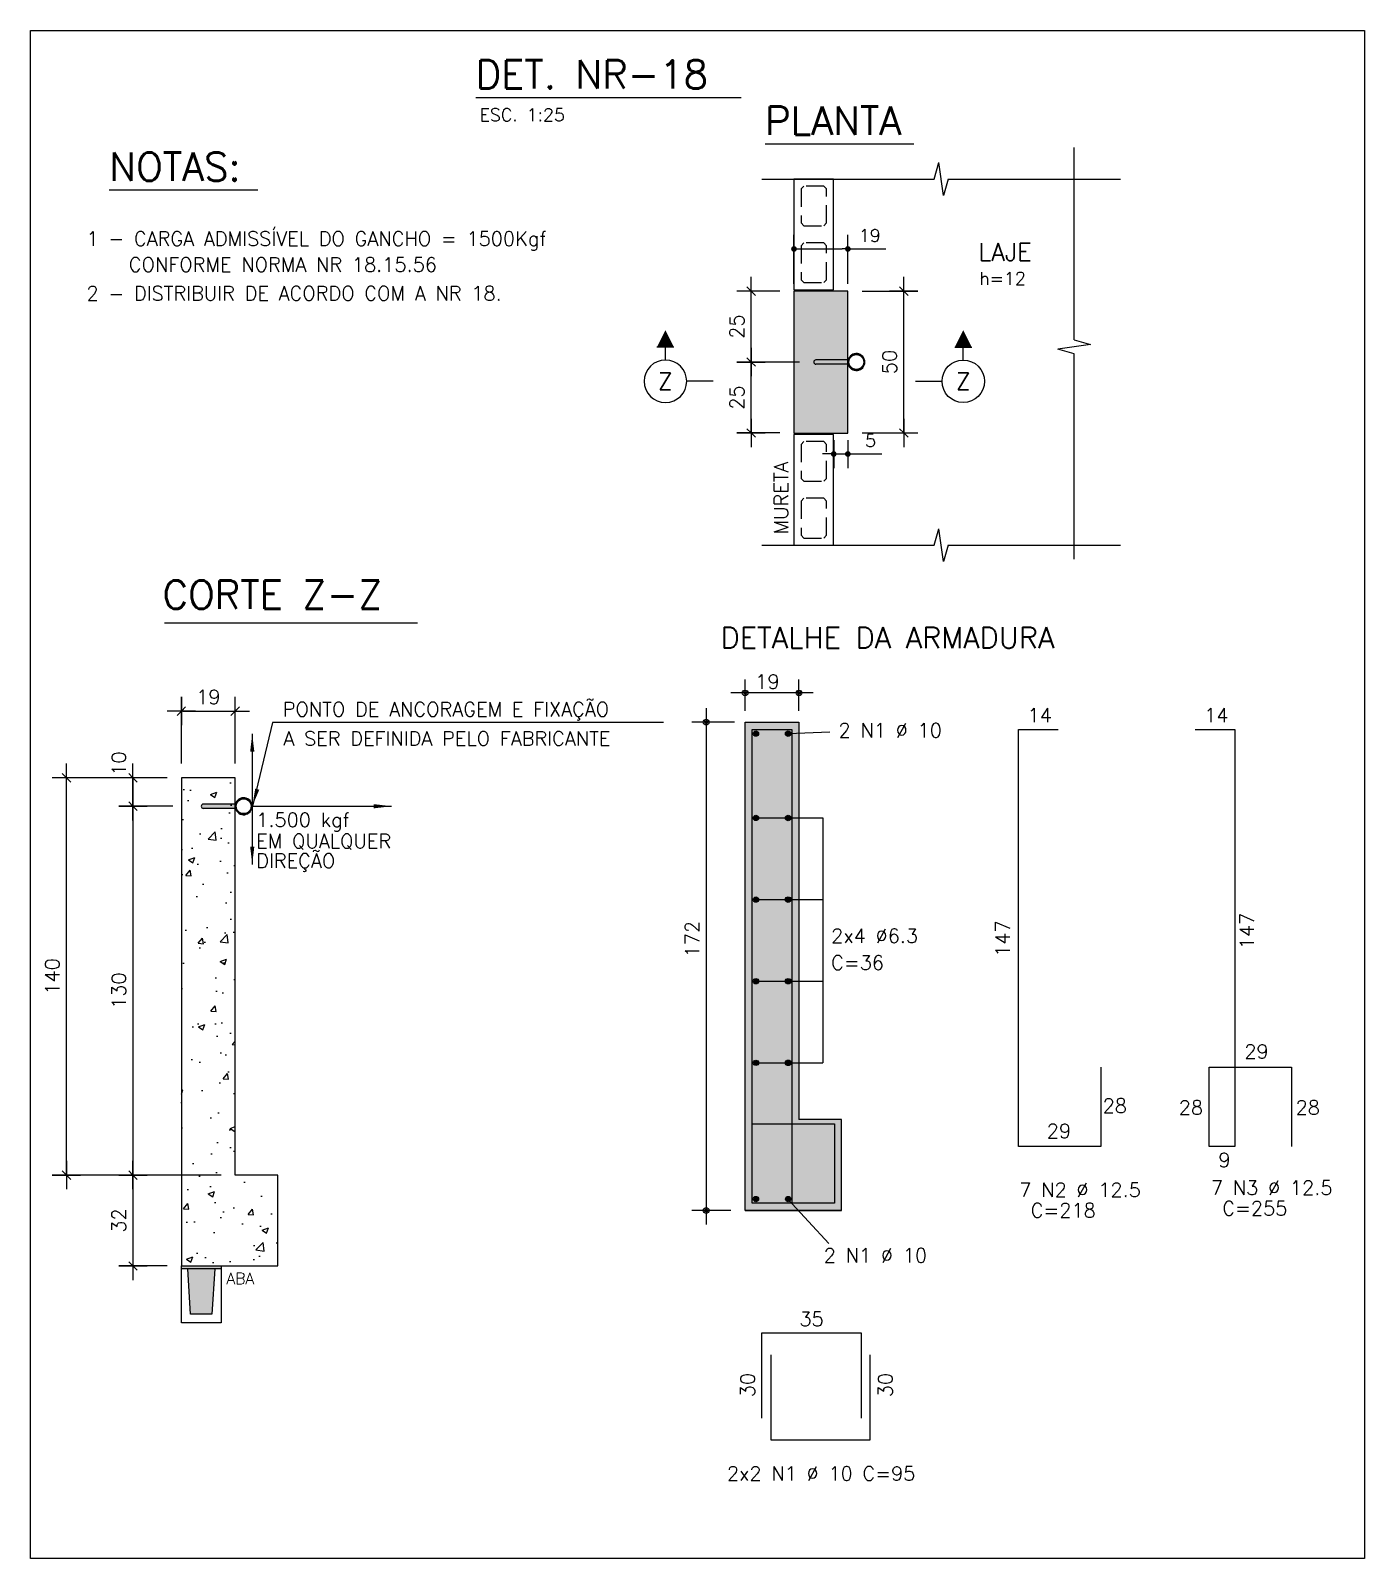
# Model space of a CAD drawing. Extents: x -14651 to 3404, y -4567 to 9231.
# Drawn here: x -6731 to -5791, y -3491 to -2414 of the extents above; entities that cross this region are included whole.
import ezdxf
from ezdxf.enums import TextEntityAlignment as Align

# ---------------------------------------------------------------- set-up
doc = ezdxf.new("R2010")
doc.units = 0
doc.header["$LTSCALE"] = 25
doc.linetypes.add('DASHED2', pattern=[0.375, 0.25, -0.125])
for name, color, linetype in [('12', 4, 'Continuous'), ('228', 7, 'Continuous'), ('241', 2, 'Continuous'), ('4', 4, 'Continuous'), ('5', 2, 'Continuous'), ('COTA', 1, 'Continuous'), ('COTAS', 1, 'Continuous'), ('H3', 253, 'Continuous'), ('H7', 1, 'Continuous'), ('L-D', 2, 'Continuous'), ('L-N', 4, 'Continuous'), ('Linha_fina', 1, 'Continuous'), ('Linha_media', 4, 'Continuous'), ('PENA_01', 1, 'Continuous'), ('PENA_02', 2, 'Continuous'), ('PENA_03', 3, 'Continuous'), ('PENA_06', 6, 'Continuous'), ('Pena_1', 1, 'Continuous'), ('PENA_10', 253, 'Continuous'), ('PENA_12', 9, 'Continuous'), ('PENA_18', 1, 'Continuous'), ('PENA_3', 3, 'Continuous'), ('TEXTO', 3, 'Continuous'), ('VIGA', 3, 'Continuous')]:
    doc.layers.add(name, color=color, linetype=linetype)
doc.styles.add('COTA', font='romans.shx')
doc.styles.add('R80', font='simplex.shx', dxfattribs={"height": 10})
doc.styles.add('ROMANS', font='ROMANS')
doc.styles.get("Standard").update_dxf_attribs({"font": 'romans.shx'})
doc.styles.add('Texto1', font='romans.shx', dxfattribs={"height": 9})
doc.styles.add('Texto3', font='romans.shx', dxfattribs={"height": 20})
doc.dimstyles.new('forma', dxfattribs={"dimscale": 5, "dimtxt": 1.8, "dimasz": 0.8, "dimexe": 2, "dimexo": 1, "dimgap": 1, "dimtad": 1, "dimdec": 1, "dimzin": 9, "dimtxsty": 'COTA', "dimblk1": 'DOT', "dimblk2": 'DOT', "dimsah": 1, "dimcen": 0, "dimdle": 1, "dimclrd": 256, "dimclre": 256, "dimclrt": 2, "dimadec": 0, "dimazin": 0, "dimtfac": 1, "dimtdec": 0, "dimtmove": 0, "dimatfit": 3, "dimfxl": 1, "dimtolj": 1, "dimtzin": 0, "dimarcsym": 0})
doc.dimstyles.new('ZD1', dxfattribs={"dimtxt": 9, "dimasz": 1, "dimexe": 10, "dimexo": 10, "dimgap": 5, "dimtad": 1, "dimdec": 1, "dimzin": 12, "dimdsep": 46, "dimtxsty": 'R80', "dimblk1": 'ZD1', "dimblk2": 'ZD1', "dimsah": 1, "dimcen": 0.1, "dimdle": 10, "dimclrt": 2, "dimadec": 0, "dimazin": 0, "dimtfac": 1, "dimtdec": 1, "dimtmove": 0, "dimatfit": 3, "dimldrblk": 'ZD1', "dimfxl": 1, "dimtolj": 1, "dimtzin": 12, "dimarcsym": 0})

# ---------------------------------------------------------------- blocks, each defined once
blk = doc.blocks.new('P4015', base_point=(5842102.11612, -8124149.02973))
blk.add_lwpolyline([(5842082.61612, -8124156.02973), (5842121.61612, -8124156.02973), (5842121.61612, -8124142.02973), (5842082.61612, -8124142.02973), (5842082.61612, -8124156.02973)])
at = {"color": 1, "linetype": 'DASHED2'}
for points in [[(5842085.11612, -8124152.52973), (5842086.11612, -8124153.52973), (5842098.11612, -8124153.52973), (5842099.11612, -8124152.52973), (5842099.11612, -8124145.52973), (5842098.11612, -8124144.52973), (5842086.11612, -8124144.52973), (5842085.11612, -8124145.52973), (5842085.11612, -8124152.52973)], [(5842105.11612, -8124152.52973), (5842106.11612, -8124153.52973), (5842118.11612, -8124153.52973), (5842119.11612, -8124152.52973), (5842119.11612, -8124145.52973), (5842118.11612, -8124144.52973), (5842106.11612, -8124144.52973), (5842105.11612, -8124145.52973), (5842105.11612, -8124152.52973)]]:
    blk.add_lwpolyline(points, dxfattribs=at)
blk = doc.blocks.new('atrib_seção')
at = {"layer": 'Linha_media', "style": 'ROMANS'}
blk.add_attdef('X', text='', height=2, dxfattribs=at).set_placement((0, 0), align=Align.MIDDLE)
blk = doc.blocks.new('seção_dir')
at = {"layer": 'Linha_media'}
for p, q in [((-1, 4), (1, 4)), ((0, 2.5), (0, 4)), ((-5.62, 0), (-2.5, 0))]:
    blk.add_line(p, q, dxfattribs=at)
blk.add_circle((0, 0), 2.5, dxfattribs=at)
blk.add_solid([(-1, 4), (0, 6), (1, 4)], dxfattribs=at)
blk = doc.blocks.new('ZD1')
at = {"layer": '4'}
for q in [(-3, -3), (3, 3)]:
    blk.add_line((0, 0), q, dxfattribs=at)
at = {"layer": 'COTAS', "color": 1}
for p, q in [((-10, 0), (0, 0)), ((0, 0), (0, 10)), ((0, 0), (10, 0)), ((0, -10), (0, 0))]:
    blk.add_line(p, q, dxfattribs=at)
blk = doc.blocks.new('*D168')
at = {"layer": 'COTA', "color": 0, "lineweight": -2, "transparency": 16777216}
for p, q in [((-6145.2, -2597.7), (-6105.8, -2597.7)), ((-6115.8, -2696.7), (-6115.8, -2598.7)), ((-6145.2, -2697.7), (-6105.8, -2697.7))]:
    blk.add_line(p, q, dxfattribs=at)
at = {"layer": 'Defpoints', "color": 0, "transparency": 16777216}
for p in [(-6155.2, -2597.7), (-6115.8, -2597.7), (-6155.2, -2697.7)]:
    blk.add_point(p, dxfattribs=at)
at = {"layer": 'COTA', "color": 0, "lineweight": -2, "transparency": 16777216}
for p, rotation in [((-6115.8, -2597.7), 90), ((-6115.8, -2697.7), 270)]:
    blk.add_blockref('ZD1', p, dxfattribs=dict(at, rotation=rotation))
at = {"layer": 'COTA', "color": 2, "transparency": 16777216, "insert": (-6125.8, -2647.7), "char_height": 10, "attachment_point": 5, "rotation": 90, "style": 'R80'}
blk.add_mtext('\\A1;50', dxfattribs=at)
blk = doc.blocks.new('interrup')
at = {"layer": 'Linha_fina'}
for p, q in [((-1, 0), (-0.33, 2.31)), ((0.33, -2.31), (-0.33, 2.31)), ((1, 0), (0.33, -2.31))]:
    blk.add_line(p, q, dxfattribs=at)
blk = doc.blocks.new('*D169')
at = {"layer": 'COTA', "color": 0, "lineweight": -2, "transparency": 16777216}
for p, q in [((-6189.2, -2647.7), (-6233.4, -2647.7)), ((-6223.4, -2696.7), (-6223.4, -2648.7)), ((-6203.2, -2697.7), (-6233.4, -2697.7))]:
    blk.add_line(p, q, dxfattribs=at)
at = {"layer": 'Defpoints', "color": 0, "transparency": 16777216}
for p in [(-6223.4, -2647.7), (-6179.2, -2647.7), (-6193.2, -2697.7)]:
    blk.add_point(p, dxfattribs=at)
at = {"layer": 'COTA', "color": 0, "lineweight": -2, "transparency": 16777216}
for p, rotation in [((-6223.4, -2647.7), 90), ((-6223.4, -2697.7), 270)]:
    blk.add_blockref('ZD1', p, dxfattribs=dict(at, rotation=rotation))
at = {"layer": 'COTA', "color": 2, "transparency": 16777216, "insert": (-6233.4, -2672.7), "char_height": 10, "attachment_point": 5, "rotation": 90, "style": 'R80'}
blk.add_mtext('\\A1;25', dxfattribs=at)
blk = doc.blocks.new('*D170')
at = {"layer": 'COTA', "color": 0, "lineweight": -2, "transparency": 16777216}
for p, q in [((-6203.2, -2597.7), (-6233.4, -2597.7)), ((-6223.4, -2646.7), (-6223.4, -2598.7)), ((-6189.2, -2647.7), (-6233.4, -2647.7))]:
    blk.add_line(p, q, dxfattribs=at)
at = {"layer": 'Defpoints', "color": 0, "transparency": 16777216}
for p in [(-6223.4, -2597.7), (-6193.2, -2597.7), (-6179.2, -2647.7)]:
    blk.add_point(p, dxfattribs=at)
at = {"layer": 'COTA', "color": 0, "lineweight": -2, "transparency": 16777216}
for p, rotation in [((-6223.4, -2597.7), 90), ((-6223.4, -2647.7), 270)]:
    blk.add_blockref('ZD1', p, dxfattribs=dict(at, rotation=rotation))
at = {"layer": 'COTA', "color": 2, "transparency": 16777216, "insert": (-6233.4, -2622.7), "char_height": 10, "attachment_point": 5, "rotation": 90, "style": 'R80'}
blk.add_mtext('\\A1;25', dxfattribs=at)
blk = doc.blocks.new('ss')
at = {"layer": 'Linha_fina'}
blk.add_solid([(0, 0), (-2.5, -0.29), (-2.5, 0.3)], dxfattribs=at)
blk = doc.blocks.new('*D161')
at = {"layer": 'COTA', "color": 0, "lineweight": -2, "transparency": 16777216}
for p, q in [((-6635.1, -2940.7), (-6669.2, -2940.7)), ((-6659.2, -2941.7), (-6659.2, -2959.7)), ((-6631.1, -2960.7), (-6669.2, -2960.7))]:
    blk.add_line(p, q, dxfattribs=at)
at = {"layer": 'Defpoints', "color": 0, "transparency": 16777216}
for p in [(-6625.1, -2940.7), (-6659.2, -2960.7), (-6621.1, -2960.7)]:
    blk.add_point(p, dxfattribs=at)
at = {"layer": 'COTA', "color": 0, "lineweight": -2, "transparency": 16777216}
for p, rotation in [((-6659.2, -2940.7), 90), ((-6659.2, -2960.7), 270)]:
    blk.add_blockref('ZD1', p, dxfattribs=dict(at, rotation=rotation))
at = {"layer": 'COTA', "color": 2, "transparency": 16777216, "insert": (-6669.2, -2930.7), "char_height": 10, "attachment_point": 5, "rotation": 90, "style": 'R80'}
blk.add_mtext('\\A1;10', dxfattribs=at)
blk = doc.blocks.new('*D162')
at = {"layer": 'COTA', "color": 0, "lineweight": -2, "transparency": 16777216}
for p, q in [((-6631.1, -2960.7), (-6669.2, -2960.7)), ((-6659.2, -2961.7), (-6659.2, -3219.7)), ((-6597.1, -3220.7), (-6669.2, -3220.7))]:
    blk.add_line(p, q, dxfattribs=at)
at = {"layer": 'Defpoints', "color": 0, "transparency": 16777216}
for p in [(-6621.1, -2960.7), (-6659.2, -3220.7), (-6587.1, -3220.7)]:
    blk.add_point(p, dxfattribs=at)
at = {"layer": 'COTA', "color": 0, "lineweight": -2, "transparency": 16777216}
for p, rotation in [((-6659.2, -2960.7), 90), ((-6659.2, -3220.7), 270)]:
    blk.add_blockref('ZD1', p, dxfattribs=dict(at, rotation=rotation))
at = {"layer": 'COTA', "color": 2, "transparency": 16777216, "insert": (-6669.2, -3090.7), "char_height": 10, "attachment_point": 5, "rotation": 90, "style": 'R80'}
blk.add_mtext('\\A1;130', dxfattribs=at)
blk = doc.blocks.new('*D163')
at = {"layer": 'COTA', "color": 0, "lineweight": -2, "transparency": 16777216}
for p, q in [((-6597.1, -3220.7), (-6669.2, -3220.7)), ((-6659.2, -3221.7), (-6659.2, -3283.7)), ((-6635.1, -3284.7), (-6669.2, -3284.7))]:
    blk.add_line(p, q, dxfattribs=at)
at = {"layer": 'Defpoints', "color": 0, "transparency": 16777216}
for p in [(-6587.1, -3220.7), (-6659.2, -3284.7), (-6625.1, -3284.7)]:
    blk.add_point(p, dxfattribs=at)
at = {"layer": 'COTA', "color": 0, "lineweight": -2, "transparency": 16777216}
for p, rotation in [((-6659.2, -3220.7), 90), ((-6659.2, -3284.7), 270)]:
    blk.add_blockref('ZD1', p, dxfattribs=dict(at, rotation=rotation))
at = {"layer": 'COTA', "color": 2, "transparency": 16777216, "insert": (-6669.2, -3252.7), "char_height": 10, "attachment_point": 5, "rotation": 90, "style": 'R80'}
blk.add_mtext('\\A1;32', dxfattribs=at)
blk = doc.blocks.new('*D164')
at = {"layer": 'COTA', "color": 0, "lineweight": -2, "transparency": 16777216}
for p, q in [((-6625.1, -2930.7), (-6625.1, -2883.7)), ((-6587.1, -2930.7), (-6587.1, -2883.7)), ((-6624.1, -2893.7), (-6588.1, -2893.7))]:
    blk.add_line(p, q, dxfattribs=at)
at = {"layer": 'Defpoints', "color": 0, "transparency": 16777216}
for p in [(-6587.1, -2893.7), (-6625.1, -2940.7), (-6587.1, -2940.7)]:
    blk.add_point(p, dxfattribs=at)
at = {"layer": 'COTA', "color": 0, "lineweight": -2, "transparency": 16777216, "rotation": 180}
blk.add_blockref('ZD1', (-6625.1, -2893.7), dxfattribs=at)
at = {"layer": 'COTA', "color": 0, "lineweight": -2, "transparency": 16777216}
blk.add_blockref('ZD1', (-6587.1, -2893.7), dxfattribs=at)
at = {"layer": 'COTA', "color": 2, "transparency": 16777216, "insert": (-6606.1, -2883.7), "char_height": 10, "attachment_point": 5, "style": 'R80'}
blk.add_mtext('\\A1;19', dxfattribs=at)
blk = doc.blocks.new('*D165')
at = {"layer": 'COTA', "color": 0, "lineweight": -2, "transparency": 16777216}
for p, q in [((-6635.1, -2940.7), (-6716.1, -2940.7)), ((-6706.1, -3219.7), (-6706.1, -2941.7)), ((-6635.1, -3220.7), (-6716.1, -3220.7))]:
    blk.add_line(p, q, dxfattribs=at)
at = {"layer": 'Defpoints', "color": 0, "transparency": 16777216}
for p in [(-6706.1, -2940.7), (-6625.1, -2940.7), (-6625.1, -3220.7)]:
    blk.add_point(p, dxfattribs=at)
at = {"layer": 'COTA', "color": 0, "lineweight": -2, "transparency": 16777216}
for p, rotation in [((-6706.1, -2940.7), 90), ((-6706.1, -3220.7), 270)]:
    blk.add_blockref('ZD1', p, dxfattribs=dict(at, rotation=rotation))
at = {"layer": 'COTA', "color": 2, "transparency": 16777216, "insert": (-6716.1, -3080.7), "char_height": 10, "attachment_point": 5, "rotation": 90, "style": 'R80'}
blk.add_mtext('\\A1;140', dxfattribs=at)
blk = doc.blocks.new('_Dot')
at = {"color": 0, "linetype": 'ByBlock', "lineweight": -2}
blk.add_line((-0.5, 0), (-1, 0), dxfattribs=at)
at = {"color": 0, "linetype": 'ByBlock', "const_width": 0.5}
blk.add_lwpolyline([(-0.25, 0, 1), (0.25, 0, 1)], format="xyb", close=True, dxfattribs=at)
blk = doc.blocks.new('*D166')
at = {"layer": 'COTA', "lineweight": -2, "transparency": 16777216}
for p, q in [((-6193.2, -2592.7), (-6193.2, -2558)), ((-6155.2, -2592.7), (-6155.2, -2558)), ((-6189.2, -2568), (-6159.2, -2568)), ((-6155.2, -2568), (-6128.4, -2568))]:
    blk.add_line(p, q, dxfattribs=at)
at = {"layer": 'Defpoints', "color": 0, "transparency": 16777216}
for p in [(-6155.2, -2568), (-6193.2, -2597.7), (-6155.2, -2597.7)]:
    blk.add_point(p, dxfattribs=at)
at = {"layer": 'COTA', "lineweight": -2, "transparency": 16777216, "xscale": 4, "yscale": 4, "zscale": 4, "rotation": 180}
blk.add_blockref('_Dot', (-6193.2, -2568), dxfattribs=at)
at = {"layer": 'COTA', "lineweight": -2, "transparency": 16777216, "xscale": 4, "yscale": 4, "zscale": 4}
blk.add_blockref('_Dot', (-6155.2, -2568), dxfattribs=at)
at = {"layer": 'COTA', "color": 2, "transparency": 16777216, "insert": (-6139.8, -2558.5), "char_height": 9, "attachment_point": 5, "style": 'COTA'}
blk.add_mtext('\\A1;19 ', dxfattribs=at)
blk = doc.blocks.new('*D167')
at = {"layer": 'COTA', "lineweight": -2, "transparency": 16777216}
for p, q in [((-6169.2, -2712.5), (-6173.2, -2712.5)), ((-6165.2, -2702.7), (-6165.2, -2722.5)), ((-6165.2, -2712.5), (-6155.2, -2712.5)), ((-6155.2, -2702.7), (-6155.2, -2722.5)), ((-6151.2, -2712.5), (-6131.2, -2712.5))]:
    blk.add_line(p, q, dxfattribs=at)
at = {"layer": 'Defpoints', "color": 0, "transparency": 16777216}
for p in [(-6165.2, -2697.7), (-6155.2, -2697.7), (-6155.2, -2712.5)]:
    blk.add_point(p, dxfattribs=at)
at = {"layer": 'COTA', "lineweight": -2, "transparency": 16777216, "xscale": 4, "yscale": 4, "zscale": 4}
blk.add_blockref('_Dot', (-6165.2, -2712.5), dxfattribs=at)
at = {"layer": 'COTA', "lineweight": -2, "transparency": 16777216, "xscale": 4, "yscale": 4, "zscale": 4, "rotation": 180}
blk.add_blockref('_Dot', (-6155.2, -2712.5), dxfattribs=at)
at = {"layer": 'COTA', "color": 2, "transparency": 16777216, "insert": (-6139.2, -2703), "char_height": 9, "attachment_point": 5, "style": 'COTA'}
blk.add_mtext('\\A1;5 ', dxfattribs=at)

msp = doc.modelspace()

# ---------------------------------------------------------------- hatches: boundary and pattern name
at = {"layer": 'H3'}
msp.add_hatch(color=256, dxfattribs=at).paths.add_polyline_path([(-6193.22, -2697.71), (-6155.22, -2697.71), (-6155.22, -2597.71), (-6193.22, -2597.71)])
at = {"layer": 'H7'}
h = msp.add_hatch(color=256, dxfattribs=at)
h.paths.add_polyline_path([(-6155.05, -2646.21), (-6177.72, -2646.21, 1), (-6177.72, -2649.21), (-6155.05, -2649.21, 7.8729833)])
h.paths.add_polyline_path([(-6144.01, -2647.71, 1), (-6154.47, -2647.71, 1)], flags=16)
h = msp.add_hatch(color=256, dxfattribs=at)
h.paths.add_polyline_path([(-6155.24, -2646.21), (-6155.05, -2646.21, -7.8729833), (-6155.05, -2649.21), (-6155.24, -2649.21)])
h.paths.add_polyline_path([(-6154.47, -2647.71, 1), (-6144.01, -2647.71, 1)], flags=16)
h = msp.add_hatch(color=256, dxfattribs=at)
h.paths.add_polyline_path([(-6586.94, -2959.22), (-6609.6, -2959.22, 1), (-6609.6, -2962.22), (-6586.94, -2962.22, 7.8729833)])
h.paths.add_polyline_path([(-6575.9, -2960.72, 1), (-6586.36, -2960.72, 1)], flags=16)
h = msp.add_hatch(color=256, dxfattribs=at)
h.paths.add_polyline_path([(-6587.13, -2959.22), (-6586.94, -2959.22, -7.8729833), (-6586.94, -2962.22), (-6587.13, -2962.22)])
h.paths.add_polyline_path([(-6586.36, -2960.72, 1), (-6575.9, -2960.72, 1)], flags=16)
at = {"layer": 'Pena_1'}
h = msp.add_hatch(dxfattribs=at)
h.set_pattern_fill('AR-CONC', color=256, scale=0.25, style=0)
h.set_pattern_definition([(50, (-8902.346, -3279.984), (45.54617, -3.9848), [4.7625, -52.3875]), (355, (-8902.346, -3279.984), (-8.8109, 47.7642), [3.81, -41.91015]), (100.4514, (-8898.55, -3280.316), (36.7353, 43.7794), [4.0475, -44.5226]), (46.1842, (-8902.346, -3267.284), (67.7698, -10.5106), [7.1437, -78.5812]), (96.6356, (-8896.7, -3268.16), (59.351, 61.8565), [6.0713, -66.784]), (351.184, (-8902.346, -3267.284), (59.351, 61.8565), [5.715, -62.865]), (21, (-8895.996, -3270.46), (37.9036, -25.5663), [4.7625, -52.3875]), (326, (-8895.996, -3270.46), (15.4505, 46.047), [3.81, -41.91]), (71.4514, (-8892.837, -3272.59), (53.3541, 20.4807), [4.0475, -44.5225]), (37.5, (-8902.346, -3279.984), (0.77215, 21.13876), [0, -41.402, 0, -42.545, 0, -42.06875]), (7.5, (-8902.346, -3279.984), (16.70492, 25.04514), [0, -24.257, 0, -40.4495, 0, -16.03375]), (327.5, (-8916.506, -3279.984), (33.89765, -1.43219), [0, -15.875, 0, -49.53, 0, -65.7225]), (317.5, (-8922.856, -3279.984), (37.0323, 6.35662), [0, -20.6375, 0, -32.893, 0, -46.6725])])
h.paths.add_polyline_path([(-6557.1, -3220.72), (-6587.1, -3220.72), (-6587.1, -2940.72), (-6625.1, -2940.72), (-6625.1, -3284.72), (-6557.1, -3284.72)])

# ---------------------------------------------------------------- linework, layer by layer
msp.add_lwpolyline([(-6731.4, -2414.1), (-5791.02, -2414.1), (-5791.02, -3490.82), (-6731.4, -3490.82)], close=True)
at = {"layer": '12', "linetype": 'Continuous'}
for p, q in [((-6417.53, -2461.24), (-6230.36, -2461.24)), ((-6213.53, -2493.92), (-6108.8, -2493.92)), ((-6675.9, -2526.27), (-6571.17, -2526.27)), ((-6636.97, -2831.46), (-6458.71, -2831.46))]:
    msp.add_line(p, q, dxfattribs=at)
at = {"layer": 'COTA'}
for p, q in [((-6220.04, -2969), (-6172.89, -2969)), ((-6172.89, -2969), (-6172.89, -3141.56)), ((-6220.04, -3026.52), (-6172.89, -3026.52)), ((-6220.04, -3084.04), (-6172.89, -3084.04)), ((-6220.04, -3141.56), (-6172.89, -3141.56))]:
    msp.add_line(p, q, dxfattribs=at)
at = {"layer": 'Linha_fina'}
for p, q in [((-5995.73, -2631.95), (-5995.73, -2496.57)), ((-6215.79, -2518.71), (-6094.44, -2518.71)), ((-6084.44, -2518.71), (-5963.08, -2518.71)), ((-5995.73, -2786.71), (-5995.73, -2641.95)), ((-6215.79, -2776.71), (-6094.44, -2776.71)), ((-6084.44, -2776.71), (-5963.08, -2776.71)), ((-6560.87, -2901.8), (-6575.04, -2960.72)), ((-6285.14, -2901.8), (-6560.87, -2901.8)), ((-6575.13, -2909.75), (-6575.13, -3001.69)), ((-6575.13, -2960.72), (-6476.94, -2960.72))]:
    msp.add_line(p, q, dxfattribs=at)
at = {"layer": 'Linha_media'}
for p, q in [((-6155.05, -2646.21), (-6177.72, -2646.21)), ((-6155.05, -2649.21), (-6177.72, -2649.21)), ((-6586.94, -2959.22), (-6609.6, -2959.22)), ((-6586.94, -2962.22), (-6609.6, -2962.22))]:
    msp.add_line(p, q, dxfattribs=at)
for centre in [(-6149.24, -2647.71), (-6581.13, -2960.72)]:
    msp.add_circle(centre, 5.23, dxfattribs=at)
for centre, radius, start, end in [((-6177.72, -2647.71), 1.5, 90, 270), ((-6149.24, -2647.71), 6, 194.47751, 165.52249), ((-6609.6, -2960.72), 1.5, 90, 270), ((-6581.13, -2960.72), 6, 194.47751, 165.52249)]:
    msp.add_arc(centre, radius, start, end, dxfattribs=at)
at = {"layer": 'PENA_01', "linetype": 'Continuous'}
for p, q in [((-6227.66, -2893.4), (-6227.66, -2871.5)), ((-6189.66, -2893.4), (-6189.66, -2871.5)), ((-6179.66, -2880.91), (-6237.66, -2880.91)), ((-6255.14, -2891.56), (-6255.14, -3255.56)), ((-6235.18, -2901.56), (-6265.14, -2901.56)), ((-6197.29, -2909.56), (-6167.87, -2908.24)), ((-6197.34, -3237.88), (-6168.63, -3268.9)), ((-6237.66, -3245.56), (-6265.14, -3245.56))]:
    msp.add_line(p, q, dxfattribs=at)
at = {"layer": 'PENA_02', "linetype": 'Continuous'}
for points in [[(-6597.1, -3284.72), (-6597.1, -3324.72), (-6625.1, -3324.72), (-6625.1, -3284.72)], [(-6597.1, -3286.72), (-6625.1, -3286.72)]]:
    msp.add_lwpolyline(points, dxfattribs=at)
for centre, radius in [((-6227.66, -2880.91), 2), ((-6227.66, -2880.91), 1), ((-6189.66, -2880.91), 2), ((-6189.66, -2880.91), 1), ((-6255.14, -2901.56), 2), ((-6255.14, -2901.56), 1), ((-6255.14, -3245.56), 2), ((-6255.14, -3245.56), 1)]:
    msp.add_circle(centre, radius, dxfattribs=at)
at = {"layer": 'PENA_03', "linetype": 'Continuous'}
for p, q in [((-6227.66, -3245.56), (-6227.66, -2901.56)), ((-6227.66, -2901.56), (-6189.66, -2901.56)), ((-6189.66, -2901.56), (-6189.66, -3181.56)), ((-6159.66, -3245.56), (-6227.66, -3245.56))]:
    msp.add_line(p, q, dxfattribs=at)
for centre, radius in [((-6220.04, -2909.56), 1.88), ((-6197.29, -2909.56), 1.95), ((-6220.04, -2969), 1.88), ((-6197.29, -2969), 1.95), ((-6220.04, -3026.52), 1.88), ((-6197.29, -3026.52), 1.95), ((-6220.04, -3084.04), 1.88), ((-6197.29, -3084.04), 1.95), ((-6220.04, -3141.56), 1.88), ((-6197.29, -3141.56), 1.95), ((-6220.04, -3237.56), 1.88), ((-6197.29, -3237.56), 1.88)]:
    msp.add_circle(centre, radius, dxfattribs=at)
for points in [[(-6221.91, -2909.56), (-6221.47, -2908.35), (-6220.36, -2907.71)], [(-6221.91, -2909.56), (-6220.36, -2907.71), (-6219.1, -2907.93)], [(-6221.91, -2909.56), (-6219.1, -2907.93), (-6218.27, -2908.92)], [(-6221.91, -2909.56), (-6218.27, -2908.92), (-6218.27, -2910.2)], [(-6221.91, -2909.56), (-6218.27, -2910.2), (-6219.1, -2911.18)], [(-6221.91, -2909.56), (-6219.1, -2911.18), (-6220.36, -2911.4)], [(-6221.91, -2909.56), (-6220.36, -2911.4), (-6221.47, -2910.76)], [(-6221.91, -2909.56), (-6221.47, -2910.76), (-6221.91, -2909.56)], [(-6199.24, -2909.56), (-6198.78, -2908.3), (-6197.63, -2907.64)], [(-6199.24, -2909.56), (-6197.63, -2907.64), (-6196.31, -2907.87)], [(-6199.24, -2909.56), (-6196.31, -2907.87), (-6195.45, -2908.89)], [(-6199.24, -2909.56), (-6195.45, -2908.89), (-6195.45, -2910.23)], [(-6199.24, -2909.56), (-6195.45, -2910.23), (-6196.31, -2911.25)], [(-6199.24, -2909.56), (-6196.31, -2911.25), (-6197.63, -2911.48)], [(-6199.24, -2909.56), (-6197.63, -2911.48), (-6198.78, -2910.81)], [(-6199.24, -2909.56), (-6198.78, -2910.81), (-6199.24, -2909.56)], [(-6221.91, -2969), (-6221.47, -2967.79), (-6220.36, -2967.15)], [(-6221.91, -2969), (-6220.36, -2967.15), (-6219.1, -2967.37)], [(-6221.91, -2969), (-6219.1, -2967.37), (-6218.27, -2968.36)], [(-6221.91, -2969), (-6218.27, -2968.36), (-6218.27, -2969.64)], [(-6221.91, -2969), (-6218.27, -2969.64), (-6219.1, -2970.62)], [(-6221.91, -2969), (-6219.1, -2970.62), (-6220.36, -2970.84)], [(-6221.91, -2969), (-6220.36, -2970.84), (-6221.47, -2970.2)], [(-6221.91, -2969), (-6221.47, -2970.2), (-6221.91, -2969)], [(-6199.24, -2969), (-6198.78, -2967.74), (-6197.63, -2967.08)], [(-6199.24, -2969), (-6197.63, -2967.08), (-6196.31, -2967.31)], [(-6199.24, -2969), (-6196.31, -2967.31), (-6195.45, -2968.33)], [(-6199.24, -2969), (-6195.45, -2968.33), (-6195.45, -2969.67)], [(-6199.24, -2969), (-6195.45, -2969.67), (-6196.31, -2970.69)], [(-6199.24, -2969), (-6196.31, -2970.69), (-6197.63, -2970.92)], [(-6199.24, -2969), (-6197.63, -2970.92), (-6198.78, -2970.25)], [(-6199.24, -2969), (-6198.78, -2970.25), (-6199.24, -2969)], [(-6221.91, -3026.52), (-6221.47, -3025.31), (-6220.36, -3024.67)], [(-6221.91, -3026.52), (-6220.36, -3024.67), (-6219.1, -3024.89)], [(-6221.91, -3026.52), (-6219.1, -3024.89), (-6218.27, -3025.88)], [(-6199.24, -3026.52), (-6198.78, -3025.26), (-6197.63, -3024.6)], [(-6199.24, -3026.52), (-6197.63, -3024.6), (-6196.31, -3024.83)], [(-6199.24, -3026.52), (-6196.31, -3024.83), (-6195.45, -3025.85)], [(-6221.91, -3026.52), (-6218.27, -3025.88), (-6218.27, -3027.16)], [(-6221.91, -3026.52), (-6218.27, -3027.16), (-6219.1, -3028.14)], [(-6221.91, -3026.52), (-6219.1, -3028.14), (-6220.36, -3028.36)], [(-6221.91, -3026.52), (-6220.36, -3028.36), (-6221.47, -3027.72)], [(-6221.91, -3026.52), (-6221.47, -3027.72), (-6221.91, -3026.52)], [(-6199.24, -3026.52), (-6195.45, -3025.85), (-6195.45, -3027.18)], [(-6199.24, -3026.52), (-6195.45, -3027.18), (-6196.31, -3028.21)], [(-6199.24, -3026.52), (-6196.31, -3028.21), (-6197.63, -3028.44)], [(-6199.24, -3026.52), (-6197.63, -3028.44), (-6198.78, -3027.77)], [(-6199.24, -3026.52), (-6198.78, -3027.77), (-6199.24, -3026.52)], [(-6221.91, -3084.04), (-6221.47, -3082.83), (-6220.36, -3082.19)], [(-6221.91, -3084.04), (-6220.36, -3082.19), (-6219.1, -3082.41)], [(-6221.91, -3084.04), (-6219.1, -3082.41), (-6218.27, -3083.4)], [(-6221.91, -3084.04), (-6218.27, -3083.4), (-6218.27, -3084.68)], [(-6221.91, -3084.04), (-6218.27, -3084.68), (-6219.1, -3085.66)], [(-6221.91, -3084.04), (-6219.1, -3085.66), (-6220.36, -3085.88)], [(-6221.91, -3084.04), (-6220.36, -3085.88), (-6221.47, -3085.24)], [(-6221.91, -3084.04), (-6221.47, -3085.24), (-6221.91, -3084.04)], [(-6199.24, -3084.04), (-6198.78, -3082.78), (-6197.63, -3082.12)], [(-6199.24, -3084.04), (-6197.63, -3082.12), (-6196.31, -3082.35)], [(-6199.24, -3084.04), (-6196.31, -3082.35), (-6195.45, -3083.37)], [(-6199.24, -3084.04), (-6195.45, -3083.37), (-6195.45, -3084.7)], [(-6199.24, -3084.04), (-6195.45, -3084.7), (-6196.31, -3085.73)], [(-6199.24, -3084.04), (-6196.31, -3085.73), (-6197.63, -3085.96)], [(-6199.24, -3084.04), (-6197.63, -3085.96), (-6198.78, -3085.29)], [(-6199.24, -3084.04), (-6198.78, -3085.29), (-6199.24, -3084.04)], [(-6221.91, -3141.56), (-6221.47, -3140.35), (-6220.36, -3139.71)], [(-6221.91, -3141.56), (-6220.36, -3139.71), (-6219.1, -3139.93)], [(-6221.91, -3141.56), (-6219.1, -3139.93), (-6218.27, -3140.92)], [(-6221.91, -3141.56), (-6218.27, -3140.92), (-6218.27, -3142.2)], [(-6221.91, -3141.56), (-6218.27, -3142.2), (-6219.1, -3143.18)], [(-6221.91, -3141.56), (-6219.1, -3143.18), (-6220.36, -3143.4)], [(-6221.91, -3141.56), (-6220.36, -3143.4), (-6221.47, -3142.76)], [(-6221.91, -3141.56), (-6221.47, -3142.76), (-6221.91, -3141.56)], [(-6199.24, -3141.56), (-6198.78, -3140.3), (-6197.63, -3139.64)], [(-6199.24, -3141.56), (-6197.63, -3139.64), (-6196.31, -3139.87)], [(-6199.24, -3141.56), (-6196.31, -3139.87), (-6195.45, -3140.89)], [(-6199.24, -3141.56), (-6195.45, -3140.89), (-6195.45, -3142.22)], [(-6199.24, -3141.56), (-6195.45, -3142.22), (-6196.31, -3143.25)], [(-6199.24, -3141.56), (-6196.31, -3143.25), (-6197.63, -3143.48)], [(-6199.24, -3141.56), (-6197.63, -3143.48), (-6198.78, -3142.81)], [(-6199.24, -3141.56), (-6198.78, -3142.81), (-6199.24, -3141.56)], [(-6221.91, -3237.56), (-6221.47, -3236.35), (-6220.36, -3235.71)], [(-6221.91, -3237.56), (-6220.36, -3235.71), (-6219.1, -3235.93)], [(-6221.91, -3237.56), (-6219.1, -3235.93), (-6218.27, -3236.91)], [(-6221.91, -3237.56), (-6218.27, -3236.91), (-6218.27, -3238.2)], [(-6221.91, -3237.56), (-6218.27, -3238.2), (-6219.1, -3239.18)], [(-6221.91, -3237.56), (-6219.1, -3239.18), (-6220.36, -3239.4)], [(-6221.91, -3237.56), (-6220.36, -3239.4), (-6221.47, -3238.76)], [(-6221.91, -3237.56), (-6221.47, -3238.76), (-6221.91, -3237.56)], [(-6199.16, -3237.56), (-6198.72, -3236.35), (-6197.61, -3235.71)], [(-6199.16, -3237.56), (-6197.61, -3235.71), (-6196.35, -3235.93)], [(-6199.16, -3237.56), (-6196.35, -3235.93), (-6195.52, -3236.91)], [(-6199.16, -3237.56), (-6195.52, -3236.91), (-6195.52, -3238.2)], [(-6199.16, -3237.56), (-6195.52, -3238.2), (-6196.35, -3239.18)], [(-6199.16, -3237.56), (-6196.35, -3239.18), (-6197.61, -3239.4)], [(-6199.16, -3237.56), (-6197.61, -3239.4), (-6198.72, -3238.76)], [(-6199.16, -3237.56), (-6198.72, -3238.76), (-6199.16, -3237.56)]]:
    msp.add_solid(points, dxfattribs=at)
at = {"layer": 'PENA_06'}
for p, q in [((-6215.9, -3391.91), (-6215.9, -3331.91)), ((-6215.9, -3331.91), (-6145.9, -3331.91)), ((-6145.9, -3331.91), (-6145.9, -3391.91)), ((-6209.56, -3347.33), (-6209.56, -3407.33)), ((-6139.56, -3407.33), (-6139.56, -3347.33)), ((-6209.56, -3407.33), (-6139.56, -3407.33))]:
    msp.add_line(p, q, dxfattribs=at)
for points in [[(-6164.66, -3184.56), (-6164.66, -3240.56), (-6222.66, -3240.56), (-6222.66, -2906.56), (-6194.66, -2906.56)], [(-6194.66, -2906.56), (-6194.66, -3240.56)], [(-5976.85, -3144.56), (-5976.85, -3200.56), (-6034.85, -3200.56), (-6034.85, -2906.56), (-6006.85, -2906.56)], [(-5910.43, -2906.56), (-5882.43, -2906.56), (-5882.43, -3200.56), (-5900.43, -3200.56), (-5900.43, -3144.56), (-5842.43, -3144.56), (-5842.43, -3200.56)], [(-6222.66, -3184.56), (-6164.66, -3184.56)]]:
    msp.add_lwpolyline(points, dxfattribs=at)
at = {"layer": 'PENA_10', "linetype": 'Continuous'}
for points in [[(-6227.66, -3245.56), (-6227.66, -2901.56), (-6189.66, -2901.56)], [(-6227.66, -3245.56), (-6189.66, -2901.56), (-6189.66, -3181.56)], [(-6227.66, -3245.56), (-6189.66, -3181.56), (-6159.66, -3181.56)], [(-6227.66, -3245.56), (-6159.66, -3181.56), (-6159.66, -3245.56)], [(-6603.6, -3318.72), (-6618.6, -3318.72), (-6620.6, -3286.72)], [(-6603.6, -3318.72), (-6620.6, -3286.72), (-6601.6, -3286.72)]]:
    msp.add_solid(points, dxfattribs=at)
at = {"layer": 'PENA_12', "linetype": 'Continuous'}
for points in [[(-6597.1, -3286.72), (-6625.1, -3286.72), (-6625.1, -3284.72)], [(-6597.1, -3286.72), (-6625.1, -3284.72), (-6597.1, -3284.72)]]:
    msp.add_solid(points, dxfattribs=at)
at = {"layer": 'PENA_18', "linetype": 'Continuous'}
msp.add_lwpolyline([(-6601.6, -3286.72), (-6603.6, -3318.72), (-6618.6, -3318.72), (-6620.6, -3286.72)], dxfattribs=at)
at = {"layer": 'PENA_3'}
msp.add_lwpolyline([(-6193.22, -2697.71), (-6155.22, -2697.71), (-6155.22, -2597.71), (-6193.22, -2597.71)], close=True, dxfattribs=at)
at = {"layer": 'VIGA'}
for p, q in [((-6587.1, -2940.72), (-6625.1, -2940.72)), ((-6625.1, -2940.72), (-6625.1, -3284.72)), ((-6587.1, -3220.72), (-6587.1, -2940.72)), ((-6159.66, -3181.56), (-6189.66, -3181.56)), ((-6159.66, -3245.56), (-6159.66, -3181.56)), ((-6557.1, -3220.72), (-6587.1, -3220.72)), ((-6557.1, -3284.72), (-6557.1, -3220.72)), ((-6227.66, -3245.56), (-6159.66, -3245.56)), ((-6625.1, -3284.72), (-6557.1, -3284.72))]:
    msp.add_line(p, q, dxfattribs=at)

# ---------------------------------------------------------------- block references
at = {"layer": '241', "xscale": 2, "yscale": 2, "zscale": 2, "rotation": 89.99999999999999}
for p in [(-6179.22, -2557.71), (-6179.22, -2737.71)]:
    msp.add_blockref('P4015', p, dxfattribs=at)
at = {"layer": 'COTA', "yscale": 5, "zscale": 5}
for p, xscale, rotation in [((-6575.13, -2909.75), -5, 270), ((-6575.04, -2960.72), -5, 73.84199999999998), ((-6476.94, -2960.72), -5, 180), ((-6575.13, -3001.69), 5, 270)]:
    msp.add_blockref('ss', p, dxfattribs=dict(at, xscale=xscale, rotation=rotation))
at = {"layer": 'Linha_fina', "xscale": 5, "yscale": 5, "zscale": 5}
for p in [(-6089.44, -2518.71), (-6089.44, -2776.71)]:
    msp.add_blockref('interrup', p, dxfattribs=at)
at = {"layer": 'Linha_fina', "xscale": 5, "yscale": 5, "zscale": 5, "rotation": 90}
msp.add_blockref('interrup', (-5995.73, -2636.95), dxfattribs=at)
at = {"layer": 'PENA_03', "yscale": 5.999999999999786, "zscale": 5.999999999999786}
for p, xscale in [((-6283.83, -2661.27), -5.999999999999786), ((-6073.84, -2661.27), 5.999999999999786)]:
    msp.add_blockref('seção_dir', p, dxfattribs=dict(at, xscale=xscale))
at = {"layer": 'PENA_03'}
ref = msp.add_blockref('atrib_seção', (-6283.83, -2661.27), dxfattribs=dict(at, xscale=-5.999999999999786, yscale=5.999999999999786, zscale=5.999999999999786, rotation=180))
ref.add_attrib('X', 'Z', dxfattribs={"layer": 'Linha_media', "height": 12, "rotation": 180, "style": 'ROMANS'}).set_placement((-6283.83, -2661.27), align=Align.MIDDLE)
at = {"layer": 'PENA_03', "xscale": 5.999999999999786, "yscale": 5.999999999999786, "zscale": 5.999999999999786, "rotation": 180}
msp.add_blockref('atrib_seção', (-6073.84, -2661.27), dxfattribs=at).add_auto_attribs({'X': 'Z'})

# ---------------------------------------------------------------- texts
at = {"layer": '228'}
for s, p in [('MURETA', (-6197.19, -2769.15)), ('172', (-6259.92, -3067.26)), ('147', (-6041.04, -3066.9)), ('147', (-5868.93, -3061.53)), ('30', (-6220.89, -3377.21)), ('30', (-6123.75, -3377.21))]:
    msp.add_text(s, height=10, rotation=90, dxfattribs=at).set_placement(p)
for s, p in [('19', (-6220.46, -2877.91)), ('14', (-6028.5, -2901.54)), ('14', (-5904.07, -2901.54)), ('2 N1 %%C 10', (-6161.8, -2912.23)), ('1.500 kgf', (-6572.31, -2975.26)), ('EM QUALQUER', (-6572.31, -2990.29)), ('DIREÇÃO', (-6572.31, -3004.14)), ('2x4 %%C6.3', (-6166.98, -3057.04)), ('C=36', (-6166.98, -3075.97)), ('29', (-5875.7, -3138.54)), ('28', (-5975.58, -3176.79)), ('28', (-5921.93, -3178)), ('28', (-5839.57, -3178)), ('29', (-6014.98, -3194.54)), ('9', (-5894.07, -3215.02)), ('7 N2 %%C 12.5', (-6034.35, -3236.02)), ('7 N3 %%C 12.5', (-5899.27, -3234.57)), ('C=218', (-6026.32, -3250.51)), ('C=255', (-5891.24, -3249.06)), ('2 N1 %%C 10', (-6172.22, -3282.26)), ('35', (-6189.4, -3327.05)), ('2x2 N1 %%C 10 C=95', (-6240.48, -3435.95))]:
    msp.add_text(s, height=10, dxfattribs=at).set_placement(p)
at = {"layer": '5', "linetype": 'Continuous'}
for s, p in [('1 - CARGA ADMISSÍVEL DO GANCHO = 1500Kgf', (-6691.95, -2565.74)), ('    CONFORME NORMA NR 18.15.56', (-6691.95, -2584.02)), ('2 - DISTRIBUIR DE ACORDO COM A NR 18.', (-6691.95, -2604.28))]:
    msp.add_text(s, height=10, dxfattribs=at).set_placement(p)
at = {"layer": 'L-D', "color": 2, "style": 'Texto1'}
msp.add_text('h=12', height=9, dxfattribs=at).set_placement((-6062.53, -2593.28))
at = {"layer": 'L-N'}
msp.add_text('LAJE', height=12.5, dxfattribs=at).set_placement((-6063.19, -2576.45))
at = {"layer": 'PENA_02', "linetype": 'Continuous'}
for s, p in [('PONTO DE ANCORAGEM E FIXAÇÃO', (-6553.64, -2897.39)), ('A SER DEFINIDA PELO FABRICANTE', (-6553.16, -2918.03))]:
    msp.add_text(s, height=10, dxfattribs=at).set_placement(p)
at = {"layer": 'PENA_03', "linetype": 'Continuous'}
for s, height, p in [('DETALHE DA ARMADURA', 15, (-6244.95, -2849.45)), ('ABA', 8, (-6593.26, -3297.52))]:
    msp.add_text(s, height=height, dxfattribs=at).set_placement(p)
at = {"layer": 'TEXTO', "color": 4, "style": 'Texto3'}
for s, p in [('DET. NR-18', (-6417.53, -2454.99)), ('PLANTA', (-6213.53, -2487.67)), ('NOTAS:', (-6675.9, -2520.02)), ('CORTE Z-Z', (-6638.38, -2821.54))]:
    msp.add_text(s, height=20, dxfattribs=at).set_placement(p)
at = {"layer": 'TEXTO', "color": 2, "style": 'Texto1'}
msp.add_text('ESC. 1:25', height=9, dxfattribs=at).set_placement((-6414.88, -2477.98))

# ---------------------------------------------------------------- dimensions: what is measured, and where the dimension line sits
at = {"layer": 'COTA'}
dim = msp.add_linear_dim(base=(-6155.22, -2568.01), p1=(-6193.22, -2597.71), p2=(-6155.22, -2597.71), dimstyle='forma', override={"dimscale": 5, "dimlfac": 0.5, "dimpost": ' '}, dxfattribs=at)
dim.commit()
dim.dimension.update_dxf_attribs({"geometry": '*D166', "text_midpoint": (-6139.79, -2568.01), "dimtype": 128})
for base, p1, p2, angle, picture, middle in [((-6223.35, -2597.71), (-6179.22, -2647.71), (-6193.22, -2597.71), 90, '*D170', (-6233.35, -2622.71)), ((-6115.81, -2597.71), (-6155.22, -2697.71), (-6155.22, -2597.71), 90, '*D168', (-6125.81, -2647.71)), ((-6223.35, -2647.71), (-6193.22, -2697.71), (-6179.22, -2647.71), 90, '*D169', (-6233.35, -2672.71)), ((-6587.1, -2893.73), (-6625.1, -2940.72), (-6587.1, -2940.72), 180, '*D164', (-6606.1, -2883.73)), ((-6706.08, -2940.72), (-6625.1, -3220.72), (-6625.1, -2940.72), 90, '*D165', (-6716.08, -3080.72)), ((-6659.21, -3220.72), (-6621.1, -2960.72), (-6587.1, -3220.72), 90, '*D162', (-6669.21, -3090.72))]:
    dim = msp.add_linear_dim(base=base, p1=p1, p2=p2, angle=angle, dimstyle='ZD1', override={"dimlfac": 0.5, "dimtmove": 1}, dxfattribs=at)
    dim.commit()
    dim.dimension.update_dxf_attribs({"geometry": picture, "text_midpoint": middle})
dim = msp.add_linear_dim(base=(-6155.22, -2712.53), p1=(-6165.22, -2697.71), p2=(-6155.22, -2697.71), dimstyle='forma', override={"dimscale": 5, "dimlfac": 0.5, "dimpost": ' '}, dxfattribs=at)
dim.commit()
dim.dimension.update_dxf_attribs({"geometry": '*D167', "text_midpoint": (-6139.22, -2703.03)})
for base, p1, p2, picture, middle in [((-6659.21, -2960.72), (-6625.1, -2940.72), (-6621.1, -2960.72), '*D161', (-6659.21, -2930.72)), ((-6659.21, -3284.72), (-6587.1, -3220.72), (-6625.1, -3284.72), '*D163', (-6659.21, -3252.72))]:
    dim = msp.add_linear_dim(base=base, p1=p1, p2=p2, angle=90, dimstyle='ZD1', override={"dimlfac": 0.5, "dimtmove": 1}, dxfattribs=at)
    dim.commit()
    dim.dimension.update_dxf_attribs({"geometry": picture, "text_midpoint": middle, "dimtype": 128})

doc.saveas('drawing.dxf')
